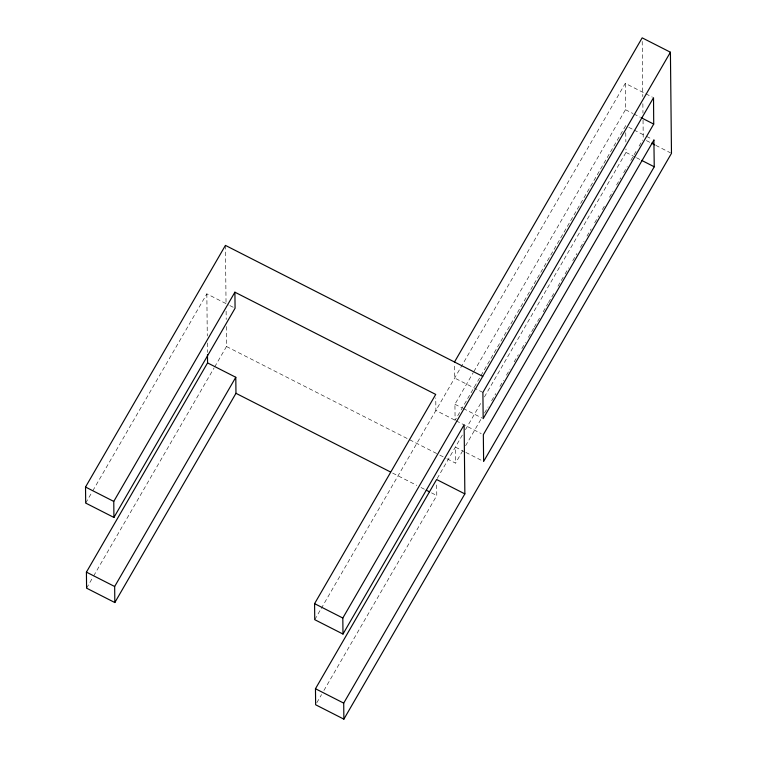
<?xml version="1.0" encoding="UTF-8"?>
<svg xmlns="http://www.w3.org/2000/svg" width="757" height="757" viewBox="0 0 757 757"><rect width="100%" height="100%" fill="white"/><g stroke="black" fill="none" stroke-linecap="round" stroke-linejoin="round"><path stroke-width="0.57" stroke-dasharray="3.79 2.84" d="M85.692 503.074L92.193 491.842M92.78 490.82L206.841 293.839L228.803 305.024M86.582 588.161L93.083 576.948M93.669 575.926L214.099 367.93M214.685 366.908L226.494 346.517L226.286 326.532M314.742 619.68L320.656 609.48M321.242 608.458L625.282 83.355L652.477 97.199M625.727 125.605L455.099 420.296L454.929 404.257L473.286 372.558M473.882 371.536L625.481 109.708L625.282 83.355M437.196 478.5L462.489 434.821M465.451 429.702L481.452 402.081M484.414 396.961L626.001 152.412L625.954 148.93M316.814 702.733L321.545 694.566M323.911 690.488L436.78 495.542L436.647 482.947M447.141 458.846L455.544 463.133L462.65 450.86M465.612 445.75L481.603 418.138M484.556 413.019L488.114 406.887M491.662 400.756L495.807 393.593M499.951 386.439L503.509 380.298M506.471 375.188L510.019 369.056M514.164 361.893L518.308 354.74M521.857 348.599L525.415 342.467M528.377 337.357L533.704 328.15M534.291 327.128L540.214 316.899M543.176 311.789L547.907 303.604M548.503 302.582L554.427 292.363M557.975 286.222L564.485 274.98M565.082 273.949L568.63 267.817M572.775 260.663L576.919 253.5M580.477 247.369L584.026 241.228M586.987 236.118L591.132 228.964M594.69 222.823L598.834 215.669M602.383 209.528L605.345 204.418M609.489 197.265L613.038 191.124M616.595 184.992L620.74 177.829M623.702 172.719L627.25 166.587M630.799 160.446L636.126 151.249M639.088 146.129L642.646 139.998M625.481 109.708L632.795 113.436M633.846 113.966L640.119 117.165M628.783 127.337L632.966 129.466M634.016 130.005L645.513 135.863M646.563 136.392L651.796 139.051M646.374 140.575L650.556 142.704M655.789 145.363L670.428 152.819M626.001 152.412L635.416 157.201M636.467 157.73L640.649 159.869M482.9 392.419L454.654 378.036L454.512 364.297M454.929 404.257L462.253 407.985M463.303 408.515L482.124 418.101M229.844 305.554L234.027 307.683M454.711 420.04L435.89 410.455L435.758 397.86M456.149 420.826L481.244 433.6M464.798 451.891L455.383 447.094L455.544 463.133M465.839 452.421L483.619 461.477M226.494 346.517L438.738 454.569M439.789 455.108L446.091 458.316M392.618 473.068L416.804 485.379M421.006 487.517L425.216 489.656M431.518 492.873L436.78 495.542M625.736 132.702L625.869 141.975M642.21 41.38L642.788 96.641M642.863 103.7L642.967 113.105M643.043 120.164L643.232 138.976M225.435 245.391L226.05 304.191M226.125 311.241L226.211 319.473M206.841 293.839L207.276 335.985M207.352 343.006L207.446 352.365"/><path stroke-width="1.14" d="M464.855 493.886L436.609 479.512L315.47 688.738L315.641 704.776L343.877 719.15L343.706 703.121L464.855 493.886L464.126 424.828L342.987 634.054L314.742 619.68L314.581 603.651L435.72 394.425L234.907 292.193L235.077 308.222L113.929 517.447L85.692 503.074L85.522 487.035L225.435 245.391L482.729 376.38M113.929 517.447L113.768 501.418L234.907 292.193M207.56 362.906L235.796 377.279L235.966 393.309L114.827 602.544L86.582 588.161L86.421 572.131L207.56 362.906L207.475 354.711M114.827 602.544L114.657 586.505L235.796 377.279M454.493 362.007L642.173 37.85L670.418 52.224L671.478 153.349L343.877 719.15M342.987 634.054L342.817 618.024L670.418 52.224M653.717 124.091L483.174 418.64L482.9 392.419L653.518 97.729L653.717 124.091L641.17 117.695M653.963 139.979L483.335 434.669L483.619 461.477L654.247 166.786L653.887 140.121M651.607 143.234L654.739 144.833M641.69 160.399L654.247 166.786M235.966 393.309L390.517 471.99M426.267 490.195L429.418 491.795M85.522 487.035L113.768 501.418M314.581 603.651L342.817 618.024M86.421 572.131L114.657 586.505M315.47 688.738L343.706 703.121"/></g></svg>
